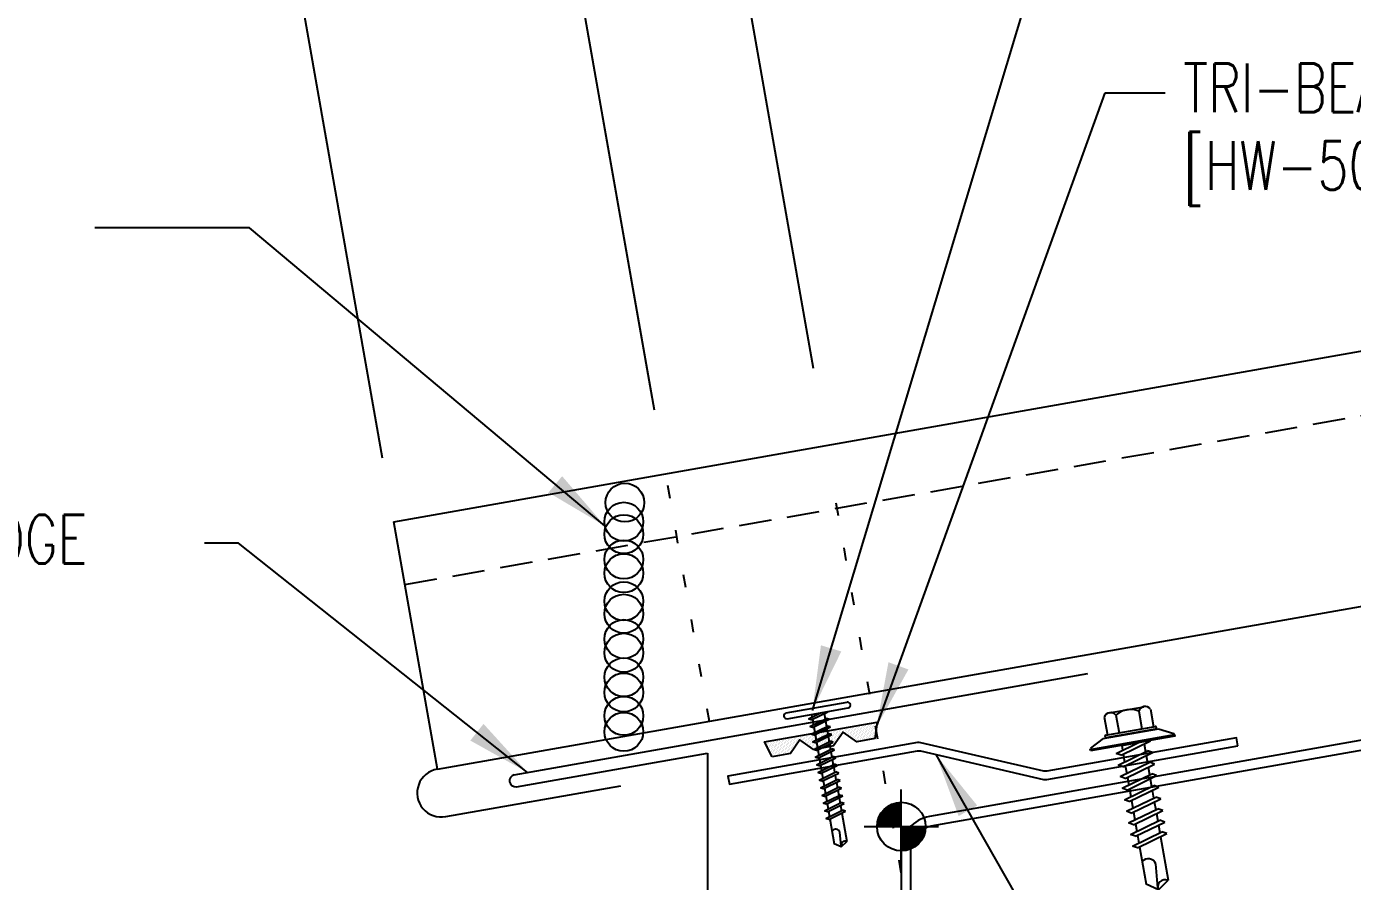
# Model space of a CAD drawing. Header units: inches. Extents: x -1 to 44.3, y 6.7 to 42.1.
# Drawn here: x 17.49 to 27.74, y 23.7 to 30.31 of the extents above; entities that cross this region are included whole.
import ezdxf

# ---------------------------------------------------------------- set-up
doc = ezdxf.new("R2010")
doc.units = ezdxf.units.IN
doc.header["$MEASUREMENT"] = 0
doc.linetypes.add('DOT', pattern=[0.25, 0, -0.25])
doc.linetypes.add('HIDDEN2', pattern=[0.1875, 0.125, -0.0625])
for name, color, linetype in [('DIM', 2, 'Continuous'), ('FASTENER', 9, 'Continuous'), ('PANEL', 11, 'Continuous'), ('SECTION', 11, 'Continuous'), ('STLA', 10, 'Continuous'), ('TAPE', 8, 'Continuous'), ('TEXT', 2, 'Continuous'), ('TRIM', 6, 'Continuous')]:
    doc.layers.add(name, color=color, linetype=linetype)
doc.styles.add('TEXT', font='SIMPLEX', dxfattribs={"width": 0.75, "height": 6})
doc.styles.add('TEXT1', font='ROMANS.shx', dxfattribs={"width": 0.75, "height": 0.375})
doc.dimstyles.new('DETAIL', dxfattribs={"dimscale": 4, "dimtxt": 0.375, "dimasz": 0.0625, "dimexe": 0.0625, "dimexo": 0.125, "dimgap": 0.0625, "dimtad": 1, "dimdec": 4, "dimzin": 3, "dimdsep": 46, "dimlunit": 4, "dimtxsty": 'TEXT1', "dimblk": 'ARCHTICK', "dimcen": 0.0625, "dimclrd": 7, "dimclre": 7, "dimclrt": 2, "dimadec": 0, "dimazin": 0, "dimtfac": 0.59375, "dimtdec": 4, "dimtmove": 0, "dimatfit": 3, "dimfxl": 0, "dimfrac": 2, "dimtolj": 1, "dimtzin": 3, "dimarcsym": 0})
doc.dimstyles.new('DETAIL$7', dxfattribs={"dimscale": 4, "dimtxt": 6, "dimasz": 0.125, "dimexe": 0.0625, "dimexo": 0.125, "dimgap": 0.0625, "dimtad": 1, "dimdec": 5, "dimzin": 3, "dimdsep": 46, "dimlunit": 4, "dimtxsty": 'TEXT', "dimblk": 'ARCHTICK', "dimcen": 0.0625, "dimclrd": 7, "dimclre": 7, "dimclrt": 2, "dimadec": 0, "dimazin": 0, "dimtfac": 0.666667, "dimtdec": 5, "dimtmove": 0, "dimatfit": 3, "dimfxl": 0, "dimfrac": 2, "dimtolj": 1, "dimtzin": 3, "dimarcsym": 0})

# ---------------------------------------------------------------- blocks, each defined once
blk = doc.blocks.new('_ArchTick')
at = {"color": 0, "linetype": 'ByBlock', "const_width": 0.15}
blk.add_lwpolyline([(-0.5, -0.5), (0.5, 0.5)], dxfattribs=at)
blk = doc.blocks.new('*D8')
at = {"layer": 'DEFPOINTS', "color": 0, "linetype": 'Continuous'}
for p in [(22.566, 33.372), (23.659, 27.173), (22.412, 26.953)]:
    blk.add_point(p, dxfattribs=at)
at = {"layer": 'DIM', "color": 7, "linetype": 'Continuous', "lineweight": -2}
for p, q in [((22.566, 33.372), (26.281, 34.027)), ((23.572, 27.665), (22.522, 33.618)), ((22.325, 27.445), (21.275, 33.398)), ((21.319, 33.152), (22.566, 33.372))]:
    blk.add_line(p, q, dxfattribs=at)
at = {"layer": 'DIM', "color": 7, "linetype": 'Continuous', "lineweight": -2, "xscale": 0.25, "yscale": 0.25, "zscale": 0.25}
for p, rotation in [((22.566, 33.372), 9.999999999998309), ((21.319, 33.152), 189.9999999999984)]:
    blk.add_blockref('_ArchTick', p, dxfattribs=dict(at, rotation=rotation))
at = {"layer": 'DIM', "color": 2, "linetype": 'Continuous', "insert": (24.645, 34.5), "char_height": 0.375, "attachment_point": 5, "rotation": 10, "style": 'TEXT1'}
blk.add_mtext('\\A1;WALL PANEL\\PTHICKNESS', dxfattribs=at)
blk = doc.blocks.new('*X4')
at = {"color": 0}
for p, q in [((-0.434, 0.135), (-0.434, 0.135)), ((-0.434, 0.123), (-0.434, 0.123)), ((-0.422, 0.141), (-0.422, 0.141)), ((-0.422, 0.129), (-0.422, 0.129)), ((-0.422, 0.117), (-0.422, 0.117)), ((-0.422, 0.105), (-0.422, 0.105)), ((-0.41, 0.135), (-0.41, 0.135)), ((-0.41, 0.123), (-0.41, 0.123)), ((-0.41, 0.111), (-0.41, 0.111)), ((-0.398, 0.141), (-0.398, 0.141)), ((-0.398, 0.129), (-0.398, 0.129)), ((-0.398, 0.117), (-0.398, 0.117)), ((-0.398, 0.105), (-0.398, 0.105)), ((-0.387, 0.135), (-0.387, 0.135)), ((-0.387, 0.123), (-0.387, 0.123)), ((-0.387, 0.111), (-0.387, 0.111)), ((-0.375, 0.141), (-0.375, 0.141)), ((-0.375, 0.129), (-0.375, 0.129)), ((-0.375, 0.117), (-0.375, 0.117)), ((-0.375, 0.105), (-0.375, 0.105)), ((-0.363, 0.135), (-0.363, 0.135)), ((-0.363, 0.123), (-0.363, 0.123)), ((-0.363, 0.111), (-0.363, 0.111)), ((-0.352, 0.141), (-0.352, 0.141)), ((-0.352, 0.129), (-0.352, 0.129)), ((-0.352, 0.117), (-0.352, 0.117)), ((-0.352, 0.105), (-0.352, 0.105)), ((-0.34, 0.135), (-0.34, 0.135)), ((-0.34, 0.123), (-0.34, 0.123)), ((-0.34, 0.111), (-0.34, 0.111)), ((-0.328, 0.141), (-0.328, 0.141)), ((-0.328, 0.129), (-0.328, 0.129)), ((-0.328, 0.117), (-0.328, 0.117)), ((-0.328, 0.105), (-0.328, 0.105)), ((-0.316, 0.135), (-0.316, 0.135)), ((-0.316, 0.123), (-0.316, 0.123)), ((-0.316, 0.111), (-0.316, 0.111)), ((-0.305, 0.141), (-0.305, 0.141)), ((-0.305, 0.129), (-0.305, 0.129)), ((-0.305, 0.117), (-0.305, 0.117)), ((-0.305, 0.105), (-0.305, 0.105)), ((-0.293, 0.135), (-0.293, 0.135)), ((-0.293, 0.123), (-0.293, 0.123)), ((-0.293, 0.111), (-0.293, 0.111)), ((-0.281, 0.141), (-0.281, 0.141)), ((-0.281, 0.129), (-0.281, 0.129)), ((-0.281, 0.117), (-0.281, 0.117)), ((-0.281, 0.105), (-0.281, 0.105)), ((-0.27, 0.135), (-0.27, 0.135)), ((-0.27, 0.123), (-0.27, 0.123)), ((-0.27, 0.111), (-0.27, 0.111)), ((-0.258, 0.141), (-0.258, 0.141)), ((-0.258, 0.129), (-0.258, 0.129)), ((-0.258, 0.117), (-0.258, 0.117)), ((-0.258, 0.105), (-0.258, 0.105)), ((-0.246, 0.135), (-0.246, 0.135)), ((-0.246, 0.123), (-0.246, 0.123)), ((-0.246, 0.111), (-0.246, 0.111)), ((-0.234, 0.141), (-0.234, 0.141)), ((-0.234, 0.129), (-0.234, 0.129)), ((-0.234, 0.117), (-0.234, 0.117)), ((-0.234, 0.105), (-0.234, 0.105)), ((-0.223, 0.135), (-0.223, 0.135)), ((-0.223, 0.123), (-0.223, 0.123)), ((-0.223, 0.111), (-0.223, 0.111)), ((-0.211, 0.141), (-0.211, 0.141)), ((-0.211, 0.129), (-0.211, 0.129)), ((-0.211, 0.117), (-0.211, 0.117)), ((-0.211, 0.105), (-0.211, 0.105)), ((-0.199, 0.135), (-0.199, 0.135)), ((-0.199, 0.123), (-0.199, 0.123)), ((-0.199, 0.111), (-0.199, 0.111)), ((-0.188, 0.141), (-0.188, 0.141)), ((-0.188, 0.129), (-0.188, 0.129)), ((-0.188, 0.117), (-0.188, 0.117)), ((-0.188, 0.105), (-0.188, 0.105)), ((-0.176, 0.135), (-0.176, 0.135)), ((-0.176, 0.123), (-0.176, 0.123)), ((-0.176, 0.111), (-0.176, 0.111)), ((-0.164, 0.141), (-0.164, 0.141)), ((-0.164, 0.129), (-0.164, 0.129)), ((-0.164, 0.117), (-0.164, 0.117)), ((-0.164, 0.105), (-0.164, 0.105)), ((-0.152, 0.135), (-0.152, 0.135)), ((-0.152, 0.123), (-0.152, 0.123)), ((-0.152, 0.111), (-0.152, 0.111)), ((-0.141, 0.141), (-0.141, 0.141)), ((-0.141, 0.129), (-0.141, 0.129)), ((-0.141, 0.117), (-0.141, 0.117)), ((-0.141, 0.105), (-0.141, 0.105)), ((-0.129, 0.135), (-0.129, 0.135)), ((-0.129, 0.123), (-0.129, 0.123)), ((-0.129, 0.111), (-0.129, 0.111)), ((-0.117, 0.141), (-0.117, 0.141)), ((-0.117, 0.129), (-0.117, 0.129)), ((-0.117, 0.117), (-0.117, 0.117)), ((-0.117, 0.105), (-0.117, 0.105)), ((-0.105, 0.135), (-0.105, 0.135)), ((-0.105, 0.123), (-0.105, 0.123)), ((-0.105, 0.111), (-0.105, 0.111)), ((-0.094, 0.141), (-0.094, 0.141)), ((-0.094, 0.129), (-0.094, 0.129)), ((-0.094, 0.117), (-0.094, 0.117)), ((-0.094, 0.105), (-0.094, 0.105)), ((-0.082, 0.135), (-0.082, 0.135)), ((-0.082, 0.123), (-0.082, 0.123)), ((-0.082, 0.111), (-0.082, 0.111)), ((-0.07, 0.141), (-0.07, 0.141)), ((-0.07, 0.129), (-0.07, 0.129)), ((-0.07, 0.117), (-0.07, 0.117)), ((-0.07, 0.105), (-0.07, 0.105)), ((-0.059, 0.135), (-0.059, 0.135)), ((-0.059, 0.123), (-0.059, 0.123)), ((-0.059, 0.111), (-0.059, 0.111)), ((-0.047, 0.141), (-0.047, 0.141)), ((-0.047, 0.129), (-0.047, 0.129)), ((-0.047, 0.117), (-0.047, 0.117)), ((-0.047, 0.105), (-0.047, 0.105)), ((-0.035, 0.135), (-0.035, 0.135)), ((-0.035, 0.123), (-0.035, 0.123)), ((-0.035, 0.111), (-0.035, 0.111)), ((-0.023, 0.141), (-0.023, 0.141)), ((-0.023, 0.129), (-0.023, 0.129)), ((-0.023, 0.117), (-0.023, 0.117)), ((-0.023, 0.105), (-0.023, 0.105)), ((-0.012, 0.135), (-0.012, 0.135)), ((-0.012, 0.123), (-0.012, 0.123)), ((-0.012, 0.111), (-0.012, 0.111)), ((0, 0.141), (0, 0.141)), ((0, 0.129), (0, 0.129)), ((0, 0.117), (0, 0.117)), ((0, 0.105), (0, 0.105)), ((0.012, 0.135), (0.012, 0.135)), ((0.012, 0.123), (0.012, 0.123)), ((0.012, 0.111), (0.012, 0.111)), ((0.023, 0.141), (0.023, 0.141)), ((0.023, 0.129), (0.023, 0.129)), ((0.023, 0.117), (0.023, 0.117)), ((0.023, 0.105), (0.023, 0.105)), ((0.035, 0.135), (0.035, 0.135)), ((0.035, 0.123), (0.035, 0.123)), ((0.035, 0.111), (0.035, 0.111)), ((0.047, 0.141), (0.047, 0.141)), ((0.047, 0.129), (0.047, 0.129)), ((0.047, 0.117), (0.047, 0.117)), ((0.047, 0.105), (0.047, 0.105)), ((0.059, 0.135), (0.059, 0.135)), ((0.059, 0.123), (0.059, 0.123)), ((0.059, 0.111), (0.059, 0.111)), ((0.07, 0.141), (0.07, 0.141)), ((0.07, 0.129), (0.07, 0.129)), ((0.07, 0.117), (0.07, 0.117)), ((0.07, 0.105), (0.07, 0.105)), ((0.082, 0.135), (0.082, 0.135)), ((0.082, 0.123), (0.082, 0.123)), ((0.082, 0.111), (0.082, 0.111)), ((0.094, 0.141), (0.094, 0.141)), ((0.094, 0.129), (0.094, 0.129)), ((0.094, 0.117), (0.094, 0.117)), ((0.094, 0.105), (0.094, 0.105)), ((0.105, 0.135), (0.105, 0.135)), ((0.105, 0.123), (0.105, 0.123)), ((0.105, 0.111), (0.105, 0.111)), ((0.117, 0.141), (0.117, 0.141)), ((0.117, 0.129), (0.117, 0.129)), ((0.117, 0.117), (0.117, 0.117)), ((0.117, 0.105), (0.117, 0.105)), ((0.129, 0.135), (0.129, 0.135)), ((0.129, 0.123), (0.129, 0.123)), ((0.129, 0.111), (0.129, 0.111)), ((0.141, 0.141), (0.141, 0.141)), ((0.141, 0.129), (0.141, 0.129)), ((0.141, 0.117), (0.141, 0.117)), ((0.141, 0.105), (0.141, 0.105)), ((0.152, 0.135), (0.152, 0.135)), ((0.152, 0.123), (0.152, 0.123)), ((0.152, 0.111), (0.152, 0.111)), ((0.164, 0.141), (0.164, 0.141)), ((0.164, 0.129), (0.164, 0.129)), ((0.164, 0.117), (0.164, 0.117)), ((0.164, 0.105), (0.164, 0.105)), ((0.176, 0.135), (0.176, 0.135)), ((0.176, 0.123), (0.176, 0.123)), ((0.176, 0.111), (0.176, 0.111)), ((0.188, 0.141), (0.188, 0.141)), ((0.188, 0.129), (0.188, 0.129)), ((0.188, 0.117), (0.188, 0.117)), ((0.188, 0.105), (0.188, 0.105)), ((0.199, 0.135), (0.199, 0.135)), ((0.199, 0.123), (0.199, 0.123)), ((0.199, 0.111), (0.199, 0.111)), ((0.211, 0.141), (0.211, 0.141)), ((0.211, 0.129), (0.211, 0.129)), ((0.211, 0.117), (0.211, 0.117)), ((0.211, 0.105), (0.211, 0.105)), ((0.223, 0.135), (0.223, 0.135)), ((0.223, 0.123), (0.223, 0.123)), ((0.223, 0.111), (0.223, 0.111)), ((0.234, 0.141), (0.234, 0.141)), ((0.234, 0.129), (0.234, 0.129)), ((0.234, 0.117), (0.234, 0.117)), ((0.234, 0.105), (0.234, 0.105)), ((0.246, 0.135), (0.246, 0.135)), ((0.246, 0.123), (0.246, 0.123)), ((0.246, 0.111), (0.246, 0.111)), ((0.258, 0.141), (0.258, 0.141)), ((0.258, 0.129), (0.258, 0.129)), ((0.258, 0.117), (0.258, 0.117)), ((0.258, 0.105), (0.258, 0.105)), ((0.27, 0.135), (0.27, 0.135)), ((0.27, 0.123), (0.27, 0.123)), ((0.27, 0.111), (0.27, 0.111)), ((0.281, 0.141), (0.281, 0.141)), ((0.281, 0.129), (0.281, 0.129)), ((0.281, 0.117), (0.281, 0.117)), ((0.281, 0.105), (0.281, 0.105)), ((0.293, 0.135), (0.293, 0.135)), ((0.293, 0.123), (0.293, 0.123)), ((0.293, 0.111), (0.293, 0.111)), ((0.305, 0.141), (0.305, 0.141)), ((0.305, 0.129), (0.305, 0.129)), ((0.305, 0.117), (0.305, 0.117)), ((0.305, 0.105), (0.305, 0.105)), ((0.316, 0.135), (0.316, 0.135)), ((0.316, 0.123), (0.316, 0.123)), ((0.316, 0.111), (0.316, 0.111)), ((0.328, 0.141), (0.328, 0.141)), ((0.328, 0.129), (0.328, 0.129)), ((0.328, 0.117), (0.328, 0.117)), ((0.328, 0.105), (0.328, 0.105)), ((0.34, 0.135), (0.34, 0.135)), ((0.34, 0.123), (0.34, 0.123)), ((0.34, 0.111), (0.34, 0.111)), ((0.352, 0.141), (0.352, 0.141)), ((0.352, 0.129), (0.352, 0.129)), ((0.352, 0.117), (0.352, 0.117)), ((0.352, 0.105), (0.352, 0.105)), ((0.363, 0.135), (0.363, 0.135)), ((0.363, 0.123), (0.363, 0.123)), ((0.363, 0.111), (0.363, 0.111)), ((0.375, 0.141), (0.375, 0.141)), ((0.375, 0.129), (0.375, 0.129)), ((0.375, 0.117), (0.375, 0.117)), ((0.375, 0.105), (0.375, 0.105)), ((0.387, 0.135), (0.387, 0.135)), ((0.387, 0.123), (0.387, 0.123)), ((0.387, 0.111), (0.387, 0.111)), ((0.398, 0.141), (0.398, 0.141)), ((0.398, 0.129), (0.398, 0.129)), ((0.398, 0.117), (0.398, 0.117)), ((0.398, 0.105), (0.398, 0.105)), ((0.41, 0.135), (0.41, 0.135)), ((0.41, 0.123), (0.41, 0.123)), ((0.41, 0.111), (0.41, 0.111)), ((0.422, 0.141), (0.422, 0.141)), ((0.422, 0.129), (0.422, 0.129)), ((0.422, 0.117), (0.422, 0.117)), ((0.422, 0.105), (0.422, 0.105)), ((0.434, 0.135), (0.434, 0.135)), ((0.434, 0.123), (0.434, 0.123)), ((-0.422, 0.094), (-0.422, 0.094)), ((-0.422, 0.082), (-0.422, 0.082)), ((-0.41, 0.1), (-0.41, 0.1)), ((-0.41, 0.088), (-0.41, 0.088)), ((-0.41, 0.076), (-0.41, 0.076)), ((-0.41, 0.064), (-0.41, 0.064)), ((-0.41, 0.053), (-0.41, 0.053)), ((-0.41, 0.041), (-0.41, 0.041)), ((-0.398, 0.094), (-0.398, 0.094)), ((-0.398, 0.082), (-0.398, 0.082)), ((-0.398, 0.07), (-0.398, 0.07)), ((-0.398, 0.059), (-0.398, 0.059)), ((-0.398, 0.047), (-0.398, 0.047)), ((-0.398, 0.035), (-0.398, 0.035)), ((-0.398, 0.023), (-0.398, 0.023)), ((-0.387, 0.1), (-0.387, 0.1)), ((-0.387, 0.088), (-0.387, 0.088)), ((-0.387, 0.076), (-0.387, 0.076)), ((-0.387, 0.064), (-0.387, 0.064)), ((-0.387, 0.053), (-0.387, 0.053)), ((-0.387, 0.041), (-0.387, 0.041)), ((-0.387, 0.029), (-0.387, 0.029)), ((-0.375, 0.094), (-0.375, 0.094)), ((-0.375, 0.082), (-0.375, 0.082)), ((-0.375, 0.07), (-0.375, 0.07)), ((-0.375, 0.059), (-0.375, 0.059)), ((-0.375, 0.047), (-0.375, 0.047)), ((-0.375, 0.035), (-0.375, 0.035)), ((-0.375, 0.023), (-0.375, 0.023)), ((-0.363, 0.1), (-0.363, 0.1)), ((-0.363, 0.088), (-0.363, 0.088)), ((-0.363, 0.076), (-0.363, 0.076)), ((-0.363, 0.064), (-0.363, 0.064)), ((-0.363, 0.053), (-0.363, 0.053)), ((-0.363, 0.041), (-0.363, 0.041)), ((-0.363, 0.029), (-0.363, 0.029)), ((-0.352, 0.094), (-0.352, 0.094)), ((-0.352, 0.082), (-0.352, 0.082)), ((-0.352, 0.07), (-0.352, 0.07)), ((-0.352, 0.059), (-0.352, 0.059)), ((-0.352, 0.047), (-0.352, 0.047)), ((-0.352, 0.035), (-0.352, 0.035)), ((-0.352, 0.023), (-0.352, 0.023)), ((-0.34, 0.1), (-0.34, 0.1)), ((-0.34, 0.088), (-0.34, 0.088)), ((-0.34, 0.076), (-0.34, 0.076)), ((-0.34, 0.064), (-0.34, 0.064)), ((-0.34, 0.053), (-0.34, 0.053)), ((-0.34, 0.041), (-0.34, 0.041)), ((-0.34, 0.029), (-0.34, 0.029)), ((-0.328, 0.094), (-0.328, 0.094)), ((-0.328, 0.082), (-0.328, 0.082)), ((-0.328, 0.07), (-0.328, 0.07)), ((-0.328, 0.059), (-0.328, 0.059)), ((-0.328, 0.047), (-0.328, 0.047)), ((-0.328, 0.035), (-0.328, 0.035)), ((-0.328, 0.023), (-0.328, 0.023)), ((-0.316, 0.1), (-0.316, 0.1)), ((-0.316, 0.088), (-0.316, 0.088)), ((-0.316, 0.076), (-0.316, 0.076)), ((-0.316, 0.064), (-0.316, 0.064)), ((-0.316, 0.053), (-0.316, 0.053)), ((-0.316, 0.041), (-0.316, 0.041)), ((-0.316, 0.029), (-0.316, 0.029)), ((-0.305, 0.094), (-0.305, 0.094)), ((-0.305, 0.082), (-0.305, 0.082)), ((-0.305, 0.07), (-0.305, 0.07)), ((-0.305, 0.059), (-0.305, 0.059)), ((-0.305, 0.047), (-0.305, 0.047)), ((-0.305, 0.035), (-0.305, 0.035)), ((-0.305, 0.023), (-0.305, 0.023)), ((-0.293, 0.1), (-0.293, 0.1)), ((-0.293, 0.088), (-0.293, 0.088)), ((-0.293, 0.076), (-0.293, 0.076)), ((-0.293, 0.064), (-0.293, 0.064)), ((-0.293, 0.053), (-0.293, 0.053)), ((-0.293, 0.041), (-0.293, 0.041)), ((-0.293, 0.029), (-0.293, 0.029)), ((-0.281, 0.094), (-0.281, 0.094)), ((-0.281, 0.082), (-0.281, 0.082)), ((-0.281, 0.07), (-0.281, 0.07)), ((-0.281, 0.059), (-0.281, 0.059)), ((-0.281, 0.047), (-0.281, 0.047)), ((-0.281, 0.035), (-0.281, 0.035)), ((-0.281, 0.023), (-0.281, 0.023)), ((-0.27, 0.1), (-0.27, 0.1)), ((-0.27, 0.088), (-0.27, 0.088)), ((-0.27, 0.076), (-0.27, 0.076)), ((-0.27, 0.064), (-0.27, 0.064)), ((-0.27, 0.053), (-0.27, 0.053)), ((-0.27, 0.041), (-0.27, 0.041)), ((-0.27, 0.029), (-0.27, 0.029)), ((-0.258, 0.094), (-0.258, 0.094)), ((-0.258, 0.082), (-0.258, 0.082)), ((-0.258, 0.07), (-0.258, 0.07)), ((-0.258, 0.059), (-0.258, 0.059)), ((-0.258, 0.047), (-0.258, 0.047)), ((-0.258, 0.035), (-0.258, 0.035)), ((-0.258, 0.023), (-0.258, 0.023)), ((-0.246, 0.1), (-0.246, 0.1)), ((-0.246, 0.088), (-0.246, 0.088)), ((-0.246, 0.076), (-0.246, 0.076)), ((-0.246, 0.064), (-0.246, 0.064)), ((-0.246, 0.053), (-0.246, 0.053)), ((-0.246, 0.041), (-0.246, 0.041)), ((-0.234, 0.094), (-0.234, 0.094)), ((-0.234, 0.082), (-0.234, 0.082)), ((-0.234, 0.07), (-0.234, 0.07)), ((-0.234, 0.059), (-0.234, 0.059)), ((-0.234, 0.047), (-0.234, 0.047)), ((-0.223, 0.1), (-0.223, 0.1)), ((-0.223, 0.088), (-0.223, 0.088)), ((-0.223, 0.076), (-0.223, 0.076)), ((-0.223, 0.064), (-0.223, 0.064)), ((-0.211, 0.094), (-0.211, 0.094)), ((-0.211, 0.082), (-0.211, 0.082)), ((-0.211, 0.07), (-0.211, 0.07)), ((-0.199, 0.1), (-0.199, 0.1)), ((-0.199, 0.088), (-0.199, 0.088)), ((-0.188, 0.094), (-0.188, 0.094)), ((-0.152, 0.1), (-0.152, 0.1)), ((-0.141, 0.094), (-0.141, 0.094)), ((-0.141, 0.082), (-0.141, 0.082)), ((-0.129, 0.1), (-0.129, 0.1)), ((-0.129, 0.088), (-0.129, 0.088)), ((-0.129, 0.076), (-0.129, 0.076)), ((-0.117, 0.094), (-0.117, 0.094)), ((-0.117, 0.082), (-0.117, 0.082)), ((-0.117, 0.07), (-0.117, 0.07)), ((-0.117, 0.059), (-0.117, 0.059)), ((-0.105, 0.1), (-0.105, 0.1)), ((-0.105, 0.088), (-0.105, 0.088)), ((-0.105, 0.076), (-0.105, 0.076)), ((-0.105, 0.064), (-0.105, 0.064)), ((-0.105, 0.053), (-0.105, 0.053)), ((-0.094, 0.094), (-0.094, 0.094)), ((-0.094, 0.082), (-0.094, 0.082)), ((-0.094, 0.07), (-0.094, 0.07)), ((-0.094, 0.059), (-0.094, 0.059)), ((-0.094, 0.047), (-0.094, 0.047)), ((-0.094, 0.035), (-0.094, 0.035)), ((-0.082, 0.1), (-0.082, 0.1)), ((-0.082, 0.088), (-0.082, 0.088)), ((-0.082, 0.076), (-0.082, 0.076)), ((-0.082, 0.064), (-0.082, 0.064)), ((-0.082, 0.053), (-0.082, 0.053)), ((-0.082, 0.041), (-0.082, 0.041)), ((-0.082, 0.029), (-0.082, 0.029)), ((-0.07, 0.094), (-0.07, 0.094)), ((-0.07, 0.082), (-0.07, 0.082)), ((-0.07, 0.07), (-0.07, 0.07)), ((-0.07, 0.059), (-0.07, 0.059)), ((-0.07, 0.047), (-0.07, 0.047)), ((-0.07, 0.035), (-0.07, 0.035)), ((-0.07, 0.023), (-0.07, 0.023)), ((-0.059, 0.1), (-0.059, 0.1)), ((-0.059, 0.088), (-0.059, 0.088)), ((-0.059, 0.076), (-0.059, 0.076)), ((-0.059, 0.064), (-0.059, 0.064)), ((-0.059, 0.053), (-0.059, 0.053)), ((-0.059, 0.041), (-0.059, 0.041)), ((-0.059, 0.029), (-0.059, 0.029)), ((-0.047, 0.094), (-0.047, 0.094)), ((-0.047, 0.082), (-0.047, 0.082)), ((-0.047, 0.07), (-0.047, 0.07)), ((-0.047, 0.059), (-0.047, 0.059)), ((-0.047, 0.047), (-0.047, 0.047)), ((-0.047, 0.035), (-0.047, 0.035)), ((-0.047, 0.023), (-0.047, 0.023)), ((-0.035, 0.1), (-0.035, 0.1)), ((-0.035, 0.088), (-0.035, 0.088)), ((-0.035, 0.076), (-0.035, 0.076)), ((-0.035, 0.064), (-0.035, 0.064)), ((-0.035, 0.053), (-0.035, 0.053)), ((-0.035, 0.041), (-0.035, 0.041)), ((-0.035, 0.029), (-0.035, 0.029)), ((-0.023, 0.094), (-0.023, 0.094)), ((-0.023, 0.082), (-0.023, 0.082)), ((-0.023, 0.07), (-0.023, 0.07)), ((-0.023, 0.059), (-0.023, 0.059)), ((-0.023, 0.047), (-0.023, 0.047)), ((-0.023, 0.035), (-0.023, 0.035)), ((-0.023, 0.023), (-0.023, 0.023)), ((-0.012, 0.1), (-0.012, 0.1)), ((-0.012, 0.088), (-0.012, 0.088)), ((-0.012, 0.076), (-0.012, 0.076)), ((-0.012, 0.064), (-0.012, 0.064)), ((-0.012, 0.053), (-0.012, 0.053)), ((-0.012, 0.041), (-0.012, 0.041)), ((-0.012, 0.029), (-0.012, 0.029)), ((0, 0.094), (0, 0.094)), ((0, 0.082), (0, 0.082)), ((0, 0.07), (0, 0.07)), ((0, 0.059), (0, 0.059)), ((0, 0.047), (0, 0.047)), ((0, 0.035), (0, 0.035)), ((0, 0.023), (0, 0.023)), ((0.012, 0.1), (0.012, 0.1)), ((0.012, 0.088), (0.012, 0.088)), ((0.012, 0.076), (0.012, 0.076)), ((0.012, 0.064), (0.012, 0.064)), ((0.012, 0.053), (0.012, 0.053)), ((0.012, 0.041), (0.012, 0.041)), ((0.012, 0.029), (0.012, 0.029)), ((0.023, 0.094), (0.023, 0.094)), ((0.023, 0.082), (0.023, 0.082)), ((0.023, 0.07), (0.023, 0.07)), ((0.023, 0.059), (0.023, 0.059)), ((0.023, 0.047), (0.023, 0.047)), ((0.023, 0.035), (0.023, 0.035)), ((0.023, 0.023), (0.023, 0.023)), ((0.035, 0.1), (0.035, 0.1)), ((0.035, 0.088), (0.035, 0.088)), ((0.035, 0.076), (0.035, 0.076)), ((0.035, 0.064), (0.035, 0.064)), ((0.035, 0.053), (0.035, 0.053)), ((0.035, 0.041), (0.035, 0.041)), ((0.035, 0.029), (0.035, 0.029)), ((0.047, 0.094), (0.047, 0.094)), ((0.047, 0.082), (0.047, 0.082)), ((0.047, 0.07), (0.047, 0.07)), ((0.047, 0.059), (0.047, 0.059)), ((0.047, 0.047), (0.047, 0.047)), ((0.047, 0.035), (0.047, 0.035)), ((0.047, 0.023), (0.047, 0.023)), ((0.059, 0.1), (0.059, 0.1)), ((0.059, 0.088), (0.059, 0.088)), ((0.059, 0.076), (0.059, 0.076)), ((0.059, 0.064), (0.059, 0.064)), ((0.059, 0.053), (0.059, 0.053)), ((0.059, 0.041), (0.059, 0.041)), ((0.059, 0.029), (0.059, 0.029)), ((0.07, 0.094), (0.07, 0.094)), ((0.07, 0.082), (0.07, 0.082)), ((0.07, 0.07), (0.07, 0.07)), ((0.07, 0.059), (0.07, 0.059)), ((0.07, 0.047), (0.07, 0.047)), ((0.07, 0.035), (0.07, 0.035)), ((0.07, 0.023), (0.07, 0.023)), ((0.082, 0.1), (0.082, 0.1)), ((0.082, 0.088), (0.082, 0.088)), ((0.082, 0.076), (0.082, 0.076)), ((0.082, 0.064), (0.082, 0.064)), ((0.082, 0.053), (0.082, 0.053)), ((0.082, 0.041), (0.082, 0.041)), ((0.082, 0.029), (0.082, 0.029)), ((0.094, 0.094), (0.094, 0.094)), ((0.094, 0.082), (0.094, 0.082)), ((0.094, 0.07), (0.094, 0.07)), ((0.094, 0.059), (0.094, 0.059)), ((0.094, 0.047), (0.094, 0.047)), ((0.094, 0.035), (0.094, 0.035)), ((0.105, 0.1), (0.105, 0.1)), ((0.105, 0.088), (0.105, 0.088)), ((0.105, 0.076), (0.105, 0.076)), ((0.105, 0.064), (0.105, 0.064)), ((0.105, 0.053), (0.105, 0.053)), ((0.117, 0.094), (0.117, 0.094)), ((0.117, 0.082), (0.117, 0.082)), ((0.117, 0.07), (0.117, 0.07)), ((0.117, 0.059), (0.117, 0.059)), ((0.129, 0.1), (0.129, 0.1)), ((0.129, 0.088), (0.129, 0.088)), ((0.129, 0.076), (0.129, 0.076)), ((0.141, 0.094), (0.141, 0.094)), ((0.141, 0.082), (0.141, 0.082)), ((0.152, 0.1), (0.152, 0.1)), ((0.188, 0.094), (0.188, 0.094)), ((0.199, 0.1), (0.199, 0.1)), ((0.199, 0.088), (0.199, 0.088)), ((0.211, 0.094), (0.211, 0.094)), ((0.211, 0.082), (0.211, 0.082)), ((0.211, 0.07), (0.211, 0.07)), ((0.223, 0.1), (0.223, 0.1)), ((0.223, 0.088), (0.223, 0.088)), ((0.223, 0.076), (0.223, 0.076)), ((0.223, 0.064), (0.223, 0.064)), ((0.234, 0.094), (0.234, 0.094)), ((0.234, 0.082), (0.234, 0.082)), ((0.234, 0.07), (0.234, 0.07)), ((0.234, 0.059), (0.234, 0.059)), ((0.234, 0.047), (0.234, 0.047)), ((0.246, 0.1), (0.246, 0.1)), ((0.246, 0.088), (0.246, 0.088)), ((0.246, 0.076), (0.246, 0.076)), ((0.246, 0.064), (0.246, 0.064)), ((0.246, 0.053), (0.246, 0.053)), ((0.246, 0.041), (0.246, 0.041)), ((0.258, 0.094), (0.258, 0.094)), ((0.258, 0.082), (0.258, 0.082)), ((0.258, 0.07), (0.258, 0.07)), ((0.258, 0.059), (0.258, 0.059)), ((0.258, 0.047), (0.258, 0.047)), ((0.258, 0.035), (0.258, 0.035)), ((0.258, 0.023), (0.258, 0.023)), ((0.27, 0.1), (0.27, 0.1)), ((0.27, 0.088), (0.27, 0.088)), ((0.27, 0.076), (0.27, 0.076)), ((0.27, 0.064), (0.27, 0.064)), ((0.27, 0.053), (0.27, 0.053)), ((0.27, 0.041), (0.27, 0.041)), ((0.27, 0.029), (0.27, 0.029)), ((0.281, 0.094), (0.281, 0.094)), ((0.281, 0.082), (0.281, 0.082)), ((0.281, 0.07), (0.281, 0.07)), ((0.281, 0.059), (0.281, 0.059)), ((0.281, 0.047), (0.281, 0.047)), ((0.281, 0.035), (0.281, 0.035)), ((0.281, 0.023), (0.281, 0.023)), ((0.293, 0.1), (0.293, 0.1)), ((0.293, 0.088), (0.293, 0.088)), ((0.293, 0.076), (0.293, 0.076)), ((0.293, 0.064), (0.293, 0.064)), ((0.293, 0.053), (0.293, 0.053)), ((0.293, 0.041), (0.293, 0.041)), ((0.293, 0.029), (0.293, 0.029)), ((0.305, 0.094), (0.305, 0.094)), ((0.305, 0.082), (0.305, 0.082)), ((0.305, 0.07), (0.305, 0.07)), ((0.305, 0.059), (0.305, 0.059)), ((0.305, 0.047), (0.305, 0.047)), ((0.305, 0.035), (0.305, 0.035)), ((0.305, 0.023), (0.305, 0.023)), ((0.316, 0.1), (0.316, 0.1)), ((0.316, 0.088), (0.316, 0.088)), ((0.316, 0.076), (0.316, 0.076)), ((0.316, 0.064), (0.316, 0.064)), ((0.316, 0.053), (0.316, 0.053)), ((0.316, 0.041), (0.316, 0.041)), ((0.316, 0.029), (0.316, 0.029)), ((0.328, 0.094), (0.328, 0.094)), ((0.328, 0.082), (0.328, 0.082)), ((0.328, 0.07), (0.328, 0.07)), ((0.328, 0.059), (0.328, 0.059)), ((0.328, 0.047), (0.328, 0.047)), ((0.328, 0.035), (0.328, 0.035)), ((0.328, 0.023), (0.328, 0.023)), ((0.34, 0.1), (0.34, 0.1)), ((0.34, 0.088), (0.34, 0.088)), ((0.34, 0.076), (0.34, 0.076)), ((0.34, 0.064), (0.34, 0.064)), ((0.34, 0.053), (0.34, 0.053)), ((0.34, 0.041), (0.34, 0.041)), ((0.34, 0.029), (0.34, 0.029)), ((0.352, 0.094), (0.352, 0.094)), ((0.352, 0.082), (0.352, 0.082)), ((0.352, 0.07), (0.352, 0.07)), ((0.352, 0.059), (0.352, 0.059)), ((0.352, 0.047), (0.352, 0.047)), ((0.352, 0.035), (0.352, 0.035)), ((0.352, 0.023), (0.352, 0.023)), ((0.363, 0.1), (0.363, 0.1)), ((0.363, 0.088), (0.363, 0.088)), ((0.363, 0.076), (0.363, 0.076)), ((0.363, 0.064), (0.363, 0.064)), ((0.363, 0.053), (0.363, 0.053)), ((0.363, 0.041), (0.363, 0.041)), ((0.363, 0.029), (0.363, 0.029)), ((0.375, 0.094), (0.375, 0.094)), ((0.375, 0.082), (0.375, 0.082)), ((0.375, 0.07), (0.375, 0.07)), ((0.375, 0.059), (0.375, 0.059)), ((0.375, 0.047), (0.375, 0.047)), ((0.375, 0.035), (0.375, 0.035)), ((0.375, 0.023), (0.375, 0.023)), ((0.387, 0.1), (0.387, 0.1)), ((0.387, 0.088), (0.387, 0.088)), ((0.387, 0.076), (0.387, 0.076)), ((0.387, 0.064), (0.387, 0.064)), ((0.387, 0.053), (0.387, 0.053)), ((0.387, 0.041), (0.387, 0.041)), ((0.387, 0.029), (0.387, 0.029)), ((0.398, 0.094), (0.398, 0.094)), ((0.398, 0.082), (0.398, 0.082)), ((0.398, 0.07), (0.398, 0.07)), ((0.398, 0.059), (0.398, 0.059)), ((0.398, 0.047), (0.398, 0.047)), ((0.398, 0.035), (0.398, 0.035)), ((0.398, 0.023), (0.398, 0.023)), ((0.41, 0.1), (0.41, 0.1)), ((0.41, 0.088), (0.41, 0.088)), ((0.41, 0.076), (0.41, 0.076)), ((0.41, 0.064), (0.41, 0.064)), ((0.41, 0.053), (0.41, 0.053)), ((0.41, 0.041), (0.41, 0.041)), ((0.422, 0.094), (0.422, 0.094)), ((0.422, 0.082), (0.422, 0.082))]:
    blk.add_line(p, q, dxfattribs=at)
blk = doc.blocks.new('TRIBEAD')
at = {"layer": 'TAPE', "color": 9}
blk.add_lwpolyline([(-0.403, 0.018), (-0.442, 0.141), (0.442, 0.141), (0.403, 0.018), (0.26, 0.018), (0.17, 0.109), (0.079, 0.018), (0, 0.018), (-0.079, 0.018), (-0.17, 0.109), (-0.26, 0.018)], close=True, dxfattribs=at)
at = {"layer": 'TAPE', "color": 251}
blk.add_blockref('*X4', (0, 0), dxfattribs=at)
blk = doc.blocks.new('wp')
at = {"layer": 'SECTION'}
for p, q in [((0, -0.0958), (0, 0.0958)), ((-0.0958, 0), (0.0958, 0))]:
    blk.add_line(p, q, dxfattribs=at)
at = {"layer": 'SECTION', "const_width": 0.0625}
for points in [[(0, 0.0312, 0.414214), (-0.0312, 0, 1)], [(0, -0.0312, 0.414214), (0.0312, 0, 1)]]:
    blk.add_lwpolyline(points, format="xyb", dxfattribs=at)
at = {"layer": 'SECTION'}
blk.add_circle((0, 0), 0.0625, dxfattribs=at)
blk = doc.blocks.new('dsc-HW-504')
at = {"layer": 'TEXT', "style": 'TEXT1', "width": 0.75}
for s, p in [('TRI-BEAD TAPE SEALER', (0, 0)), ('[HW-504]', (0, -0.6))]:
    blk.add_text(s, height=0.375, dxfattribs=at).set_placement(p)
at = {"layer": 'TEXT', "style": 'TEXT1', "flags": 1}
for tag, p in [('COLOR', (0, -1.2)), ('CALC', (0, -1.2)), ('OPT1', (0, -1.2)), ('OPT2', (0, -1.2)), ('OPT3', (0, -1.2)), ('GAGE', (0, -1.2)), ('SHPLN', (0, -1.2)), ('PART', (0, -1.2)), ('DESCRIPTION', (0, -1.2)), ('MULTIPLE', (0, -1.2)), ('SPARE1', (0, -1.8)), ('SPARE2', (0, -1.8)), ('SPARE3', (0, -1.8)), ('SPARE4', (0, -1.8)), ('SPARE5', (0, -1.8)), ('SPARE6', (0, -1.8)), ('SPARE7', (0, -1.8)), ('SPARE8', (0, -1.8)), ('SPARE9', (0, -1.8)), ('SPARE10', (0, -1.8))]:
    blk.add_attdef(tag, p, '', height=0.375, dxfattribs=at)
blk = doc.blocks.new('sd19')
at = {"layer": 'FASTENER'}
for p, q in [((-0.181, 0.276), (-0.181, 0.137)), ((-0.135, 0.302), (0.135, 0.302)), ((-0.089, 0.276), (-0.089, 0.137)), ((0.089, 0.276), (0.089, 0.137)), ((0.181, 0.276), (0.181, 0.137)), ((-0.217, 0.114), (-0.326, 0.059)), ((-0.217, 0.114), (0.217, 0.114)), ((-0.193, 0.137), (0.193, 0.137)), ((-0.193, 0.119), (0.193, 0.119)), ((-0.181, 0.137), (0.181, 0.137)), ((0.217, 0.114), (0.326, 0.059)), ((-0.326, 0.059), (-0.326, 0.049)), ((-0.326, 0.049), (0.326, 0.049)), ((-0.139, -0.016), (0.046, 0.037)), ((-0.104, -0.036), (0.139, 0.033)), ((-0.086, 0.037), (0.086, 0.037)), ((-0.086, 0.037), (-0.086, -0.001)), ((0.086, 0.037), (0.133, 0.037)), ((0.086, 0.018), (0.086, -0.042)), ((0.139, 0.033), (0.133, 0.037)), ((0.326, 0.059), (0.326, 0.049)), ((-0.104, -0.036), (-0.139, -0.016)), ((-0.139, -0.107), (0.104, -0.038)), ((-0.104, -0.127), (0.139, -0.058)), ((-0.086, -0.031), (-0.086, -0.092)), ((0.086, -0.073), (0.086, -0.133)), ((0.139, -0.058), (0.104, -0.038)), ((-0.104, -0.127), (-0.139, -0.107)), ((-0.139, -0.198), (0.104, -0.128)), ((-0.104, -0.218), (-0.139, -0.198)), ((-0.104, -0.218), (0.139, -0.149)), ((-0.086, -0.122), (-0.086, -0.183)), ((0.086, -0.164), (0.086, -0.224)), ((0.139, -0.149), (0.104, -0.128)), ((-0.139, -0.289), (0.104, -0.219)), ((-0.104, -0.309), (-0.139, -0.289)), ((-0.104, -0.309), (0.139, -0.239)), ((-0.086, -0.213), (-0.086, -0.274)), ((-0.086, -0.304), (-0.086, -0.364)), ((0.086, -0.255), (0.086, -0.315)), ((0.139, -0.239), (0.104, -0.219)), ((-0.139, -0.38), (0.104, -0.31)), ((-0.104, -0.4), (-0.139, -0.38)), ((-0.139, -0.47), (0.104, -0.401)), ((-0.104, -0.4), (0.139, -0.33)), ((-0.086, -0.395), (-0.086, -0.455)), ((0.086, -0.345), (0.086, -0.406)), ((0.139, -0.33), (0.104, -0.31)), ((0.139, -0.421), (0.104, -0.401)), ((-0.104, -0.491), (-0.139, -0.47)), ((-0.139, -0.561), (0.104, -0.492)), ((-0.104, -0.491), (0.139, -0.421)), ((-0.104, -0.581), (0.139, -0.512)), ((-0.086, -0.486), (-0.086, -0.546)), ((0.086, -0.436), (0.086, -0.497)), ((0.139, -0.512), (0.104, -0.492)), ((-0.104, -0.581), (-0.139, -0.561)), ((-0.139, -0.652), (0.104, -0.583)), ((-0.104, -0.672), (0.139, -0.603)), ((-0.086, -0.577), (-0.086, -0.637)), ((0.086, -0.527), (0.086, -0.588)), ((0.139, -0.603), (0.104, -0.583)), ((-0.104, -0.672), (-0.139, -0.652)), ((-0.139, -0.743), (0.104, -0.674)), ((-0.104, -0.763), (0.139, -0.694)), ((-0.086, -0.667), (-0.086, -0.728)), ((0.086, -0.618), (0.086, -0.679)), ((0.086, -0.709), (0.086, -1.05)), ((0.139, -0.694), (0.104, -0.674)), ((-0.104, -0.763), (-0.139, -0.743)), ((-0.086, -0.758), (-0.086, -1.05)), ((-0.002, -1.095), (0.014, -0.909)), ((0, -1.111), (-0.086, -1.05)), ((0, -1.111), (0.086, -1.05))]:
    blk.add_line(p, q, dxfattribs=at)
blk.add_lwpolyline([(-0.331, 0.037), (-0.331, 0.049), (0.331, 0.049), (0.331, 0.037)], close=True, dxfattribs=at)
for centre, radius, start, end in [((-0.135, 0.25), 0.0527, 29.8754, 150.1246), ((0, 0.138), 0.164, 56.9974, 123.0026), ((0.135, 0.25), 0.0527, 29.8754, 150.1246), ((-0.193, 0.128), 0.00894, 90, 270), ((0.193, 0.128), 0.00894, 270, 90), ((-0.046, -0.921), 0.0615, 11.1445, 130.906), ((0.054, -1.097), 0.0563, 55.4585, 194.8454)]:
    blk.add_arc(centre, radius, start, end, dxfattribs=at)
blk = doc.blocks.new('sd3')
at = {"layer": 'FASTENER'}
for p, q in [((-0.24, 0.082), (0.24, 0.082)), ((-0.24, 0.037), (0.24, 0.037)), ((-0.078, 0.008), (0.023, 0.037)), ((-0.058, -0.003), (-0.078, 0.008)), ((-0.058, -0.003), (0.08, 0.036)), ((-0.048, 0.037), (-0.048, 0.017)), ((0.05, 0.027), (0.05, -0.016)), ((-0.078, -0.052), (0.06, -0.013)), ((-0.058, -0.064), (-0.078, -0.052)), ((-0.078, -0.112), (0.06, -0.073)), ((-0.058, -0.064), (0.08, -0.024)), ((-0.058, -0.124), (0.08, -0.084)), ((-0.048, -0.001), (-0.048, -0.044)), ((-0.048, -0.061), (-0.048, -0.104)), ((0.05, -0.033), (0.05, -0.076)), ((0.05, -0.093), (0.05, -0.136)), ((0.08, -0.024), (0.06, -0.013)), ((0.08, -0.084), (0.06, -0.073)), ((-0.058, -0.124), (-0.078, -0.112)), ((-0.078, -0.172), (0.06, -0.133)), ((-0.058, -0.184), (-0.078, -0.172)), ((-0.078, -0.232), (0.06, -0.193)), ((-0.058, -0.184), (0.08, -0.144)), ((-0.058, -0.244), (0.08, -0.204)), ((-0.048, -0.121), (-0.048, -0.164)), ((-0.048, -0.181), (-0.048, -0.224)), ((0.05, -0.153), (0.05, -0.196)), ((0.08, -0.144), (0.06, -0.133)), ((0.08, -0.204), (0.06, -0.193)), ((-0.058, -0.244), (-0.078, -0.232)), ((-0.078, -0.292), (0.06, -0.253)), ((-0.058, -0.304), (-0.078, -0.292)), ((-0.058, -0.304), (0.08, -0.264)), ((-0.048, -0.241), (-0.048, -0.284)), ((-0.048, -0.301), (-0.048, -0.344)), ((0.05, -0.213), (0.05, -0.256)), ((0.05, -0.273), (0.05, -0.316)), ((0.08, -0.264), (0.06, -0.253)), ((-0.078, -0.353), (0.06, -0.313)), ((-0.058, -0.364), (-0.078, -0.353)), ((-0.078, -0.413), (0.06, -0.373)), ((-0.058, -0.364), (0.08, -0.325)), ((-0.058, -0.424), (0.08, -0.385)), ((-0.048, -0.361), (-0.048, -0.404)), ((0.05, -0.333), (0.05, -0.376)), ((0.05, -0.393), (0.05, -0.436)), ((0.08, -0.325), (0.06, -0.313)), ((0.08, -0.385), (0.06, -0.373)), ((-0.058, -0.424), (-0.078, -0.413)), ((-0.078, -0.473), (0.06, -0.433)), ((-0.058, -0.484), (-0.078, -0.473)), ((-0.078, -0.533), (0.06, -0.493)), ((-0.058, -0.484), (0.08, -0.445)), ((-0.058, -0.544), (0.08, -0.505)), ((-0.048, -0.421), (-0.048, -0.464)), ((-0.048, -0.481), (-0.048, -0.524)), ((0.05, -0.453), (0.05, -0.496)), ((0.08, -0.445), (0.06, -0.433)), ((0.08, -0.505), (0.06, -0.493)), ((-0.058, -0.544), (-0.078, -0.533)), ((-0.078, -0.593), (0.06, -0.553)), ((-0.058, -0.604), (-0.078, -0.593)), ((-0.078, -0.653), (0.06, -0.614)), ((-0.058, -0.604), (0.08, -0.565)), ((-0.048, -0.541), (-0.048, -0.584)), ((-0.048, -0.601), (-0.048, -0.644)), ((0.05, -0.513), (0.05, -0.556)), ((0.05, -0.573), (0.05, -0.616)), ((0.08, -0.565), (0.06, -0.553)), ((0.08, -0.625), (0.06, -0.614)), ((-0.058, -0.664), (-0.078, -0.653)), ((-0.078, -0.713), (0.06, -0.674)), ((-0.058, -0.724), (-0.078, -0.713)), ((-0.058, -0.664), (0.08, -0.625)), ((-0.058, -0.724), (0.08, -0.685)), ((-0.048, -0.662), (-0.048, -0.704)), ((0.05, -0.634), (0.05, -0.676)), ((0.05, -0.694), (0.05, -0.737)), ((0.08, -0.685), (0.06, -0.674)), ((-0.078, -0.773), (0.06, -0.734)), ((-0.058, -0.785), (-0.078, -0.773)), ((-0.058, -0.785), (0.08, -0.745)), ((-0.048, -0.722), (-0.048, -0.765)), ((-0.048, -0.782), (-0.048, -0.977)), ((0.05, -0.754), (0.05, -0.977)), ((0.08, -0.745), (0.06, -0.734)), ((0, -1.003), (0.009, -0.896)), ((0.001, -1.011), (-0.048, -0.977)), ((0.001, -1.011), (0.05, -0.977))]:
    blk.add_line(p, q, dxfattribs=at)
for centre, radius, start, end in [((-0.238, 0.06), 0.0227, 94.6639, 265.3361), ((0.238, 0.06), 0.0227, 274.6639, 85.3361), ((-0.025, -0.903), 0.0349, 11.1445, 130.906), ((0.032, -1.003), 0.032, 55.4585, 194.8454)]:
    blk.add_arc(centre, radius, start, end, dxfattribs=at)
blk = doc.blocks.new('dsc-T-5151')
at = {"layer": 'TEXT', "style": 'TEXT1', "width": 0.75}
for s, p in [('EAVE TRIM W/DRIP EDGE', (0, 0)), ('[T-5151]', (0, -0.6))]:
    blk.add_text(s, height=0.375, dxfattribs=at).set_placement(p)
at = {"layer": 'TEXT', "style": 'TEXT1', "flags": 1}
for tag, p in [('COLOR', (0, -1.2)), ('CALC', (0, -1.2)), ('OPT1', (0, -1.2)), ('OPT2', (0, -1.2)), ('OPT3', (0, -1.2)), ('GAGE', (0, -1.2)), ('SHPLN', (0, -1.2)), ('PART', (0, -1.2)), ('DESCRIPTION', (0, -1.2)), ('MULTIPLE', (0, -1.2)), ('SPARE1', (0, -1.8)), ('SPARE2', (0, -1.8)), ('SPARE3', (0, -1.8)), ('SPARE4', (0, -1.8)), ('SPARE5', (0, -1.8)), ('SPARE6', (0, -1.8)), ('SPARE7', (0, -1.8)), ('SPARE8', (0, -1.8)), ('SPARE9', (0, -1.8)), ('SPARE10', (0, -1.8))]:
    blk.add_attdef(tag, p, '', height=0.375, dxfattribs=at)
blk = doc.blocks.new('A$C5BA1300C')
at = {"layer": 'TRIM'}
for p, q in [((-2.13, 0.183), (2.301, 0.964)), ((-2.114, 0.09), (-0.637, 0.351)), ((-0.637, 0.351), (-0.637, -2.649)), ((-0.637, -2.649), (-1.079, -3.091)), ((-0.659, -2.804), (-1.012, -3.158))]:
    blk.add_line(p, q, dxfattribs=at)
for centre, radius, start, end in [((-2.12, 0.137), 0.0469, 103.0478, 276.9522), ((-1.041, -3.12), 0.0474, 143.1229, 306.8771)]:
    blk.add_arc(centre, radius, start, end, dxfattribs=at)

msp = doc.modelspace()

# ---------------------------------------------------------------- linework, layer by layer
at = {"color": 7}
for p, q in [((20.24225, 26.97433), (18.85228, 34.85725)), ((22.34279, 27.34471), (21.27539, 33.39823)), ((20.24225, 26.97433), (19.17485, 33.02785))]:
    msp.add_line(p, q, dxfattribs=at)
at = {"layer": 'DIM', "color": 7, "linetype": 'Continuous'}
msp.add_line((22.3251, 27.44502), (21.27539, 33.39823), dxfattribs=at)
at = {"layer": 'DIM', "linetype": 'DOT'}
for p, q in [((22.76691, 24.93942), (22.41193, 26.95261)), ((24.24967, 23.77008), (23.7375, 26.67474))]:
    msp.add_line(p, q, dxfattribs=at)
at = {"layer": 'PANEL'}
for p, q in [((20.32907, 26.48192), (40.98753, 30.12457)), ((20.66595, 24.5714), (41.32928, 28.2149)), ((20.66595, 24.5714), (20.32907, 26.48192)), ((20.73039, 24.20593), (22.0822, 24.44429))]:
    msp.add_line(p, q, dxfattribs=at)
at = {"layer": 'PANEL', "color": 8, "linetype": 'HIDDEN2', "ltscale": 2}
msp.add_line((20.41439, 25.99809), (41.07284, 29.64073), dxfattribs=at)
at = {"layer": 'PANEL'}
msp.add_arc((20.69506, 24.38811), 0.18558, 99.022426, 280.977574, dxfattribs=at)
at = {"layer": 'STLA'}
for points in [[(29.35604, 24.00269), (29.21924, 24.77852, 0.41421356), (28.91549, 24.99121), (24.46634, 24.20671, 0.36397023), (24.24967, 23.94849), (24.24967, 16.4307, 0.41421356), (24.51187, 16.1685), (28.98747, 16.1685, 0.41421356), (29.24967, 16.4307), (29.24967, 17.2185), (29.17497, 17.2185), (29.17497, 16.4307, -0.41421356), (28.98747, 16.2432), (24.51187, 16.2432, -0.41421356), (24.32437, 16.4307), (24.32437, 23.94849, -0.36397023), (24.47931, 24.13314), (28.92847, 24.91765, -0.41421356), (29.14568, 24.76555), (29.28248, 23.98972)], [(26.85018, 24.75283), (26.83933, 24.81438), (25.37464, 24.55612, -0.10069471), (25.34973, 24.55677), (24.40014, 24.776, 0.10069471), (24.37523, 24.77665), (22.91054, 24.51839), (22.92139, 24.45684), (24.37356, 24.71289, -0.10069471), (24.39847, 24.71224), (25.34806, 24.49301, 0.10069471), (25.37297, 24.49236)]]:
    msp.add_lwpolyline(points, format="xyb", close=True, dxfattribs=at)
at = {"layer": 'TAPE'}
for centre in [(22.1141, 26.63047), (22.10588, 26.48255), (22.10588, 26.3862), (22.10588, 26.19055), (22.10588, 26.08518), (22.10588, 25.86866), (22.10588, 25.77232), (22.10588, 25.57667), (22.10588, 25.47129), (22.10588, 25.28166), (22.10588, 25.16425), (22.10588, 24.98365), (22.10588, 24.86022)]:
    msp.add_circle(centre, 0.14987, dxfattribs=at)

# ---------------------------------------------------------------- block references
msp.add_blockref('A$C5BA1300C', (23.38978, 24.34552))
at = {"layer": 'FASTENER'}
for name, p, rotation in [('sd3', (23.60961, 24.96645), 9.999999999999977), ('sd19', (26.04363, 24.73314), 9.999999999999952)]:
    msp.add_blockref(name, p, dxfattribs=dict(at, rotation=rotation))
at = {"layer": 'TAPE', "rotation": 9.999999999999977}
msp.add_blockref('TRIBEAD', (23.65181, 24.71979), dxfattribs=at)
at = {"layer": 'TEXT'}
for name, p in [('dsc-HW-504', (26.42688, 29.64601)), ('dsc-T-5151', (13.28417, 26.15973))]:
    msp.add_blockref(name, p, dxfattribs=at)
at = {"layer": 'TEXT', "xscale": 3, "yscale": 3, "zscale": 3}
msp.add_blockref('wp', (24.24967, 24.12854), dxfattribs=at)

# ---------------------------------------------------------------- dimensions: what is measured, and where the dimension line sits
at = {"layer": 'DIM', "linetype": 'Continuous'}
dim = msp.add_linear_dim(base=(22.56591, 33.37193), p1=(22.41193, 26.95261), p2=(23.65904, 27.17251), angle=190, text='WALL PANEL\\PTHICKNESS', dimstyle='DETAIL', dxfattribs=at)
dim.commit()
dim.dimension.update_dxf_attribs({"geometry": '*D8', "text_midpoint": (24.77555, 33.76154), "dimtype": 160})

# ---------------------------------------------------------------- leaders
for points in [[(23.56297, 25.02588), (25.61806, 31.84437), (26.30136, 31.84437)], [(24.05781, 24.89937), (25.82434, 29.79567), (26.28847, 29.79567)], [(21.95957, 26.4501), (19.21281, 28.75301), (18.0194, 28.75301)], [(21.36282, 24.54629), (19.13, 26.31712), (18.86519, 26.31712)], [(24.51665, 24.68496), (27.38287, 19.65589), (27.73104, 19.65589)]]:
    msp.add_leader(points, dimstyle='DETAIL$7')

doc.saveas('drawing.dxf')
